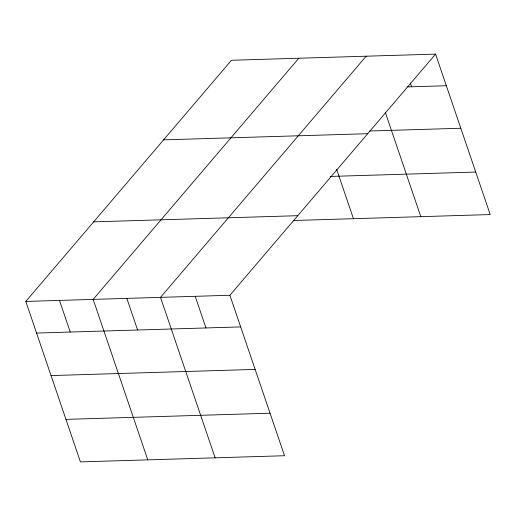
<?xml version="1.0" encoding="UTF-8"?>
<svg xmlns="http://www.w3.org/2000/svg" width="516" height="516" viewBox="0 0 516 516"><rect width="100%" height="100%" fill="white"/><g stroke="black" fill="none" stroke-linecap="round" stroke-linejoin="round"><path stroke-width="0.77" d="M435.575 54.109L229.904 295.268L284.529 455.731L80.425 461.891L25.8 301.434L231.471 60.269L435.575 54.109L490.2 214.566L293.314 220.513M298.822 58.237L93.157 299.396L147.776 459.859M366.179 56.205L160.508 297.364L215.133 457.821M407.698 86.901L446.34 85.733M369.772 131L460.814 128.252M163.598 139.855L367.702 133.696M330.156 176.446L475.726 172.054M93.673 221.848L297.777 215.688M25.8 301.434L229.904 295.268M36.565 333.059L240.669 326.899M51.039 375.571L255.143 369.411M65.951 419.373L270.055 413.213M410.362 83.018L411.645 86.785M385.22 112.127L420.804 216.662M336.664 169.383L353.447 218.694M195.209 296.319L205.974 327.944M126.833 298.383L137.598 330.008M59.475 300.415L70.241 332.04"/></g></svg>
